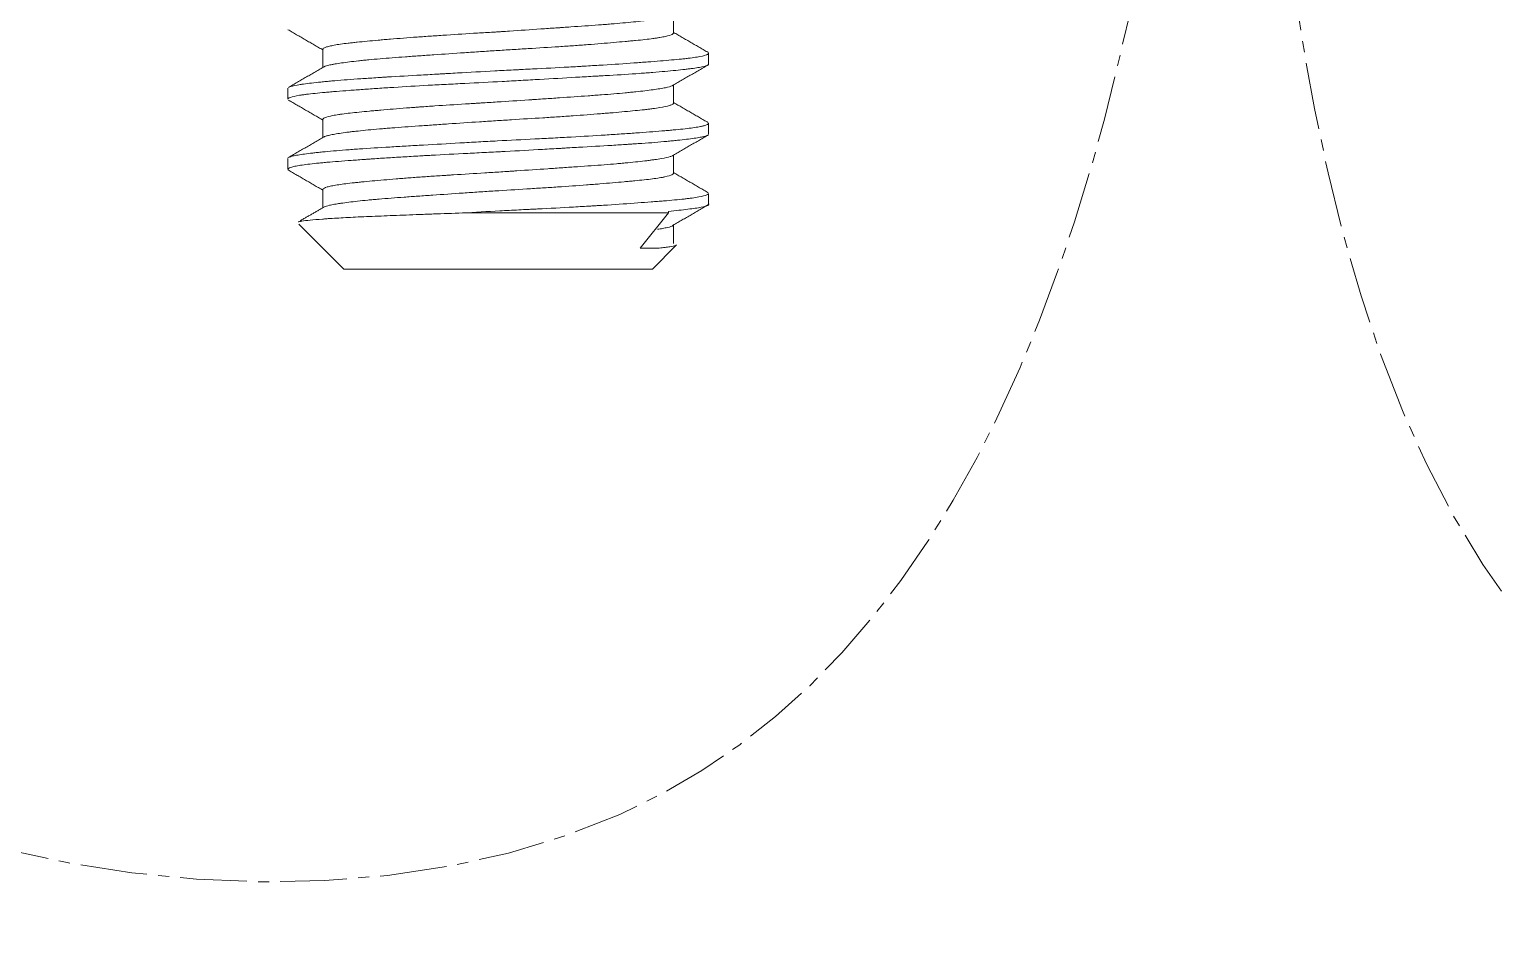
# Model space of a CAD drawing. Header units: millimetres. Extents: x 4812 to 5406, y -1197 to -777.
# Drawn here: x 5112.44 to 5133.38, y -1153.88 to -1140.9 of the extents above; entities that cross this region are included whole.
import ezdxf

# ---------------------------------------------------------------- set-up
doc = ezdxf.new("R2010")
doc.units = ezdxf.units.MM
doc.header["$LTSCALE"] = 0.1
doc.linetypes.add('CENTER2', pattern=[28.575, 19.05, -3.175, 3.175, -3.175])
doc.linetypes.add('CENTERX2', pattern=[101.6, 63.5, -12.7, 12.7, -12.7])
doc.layers.get('0').update_dxf_attribs({"lineweight": 13})
doc.layers.add('CENTER', color=1, linetype='CENTERX2', lineweight=15)

msp = doc.modelspace()

# ---------------------------------------------------------------- linework, layer by layer
at = {"color": 7, "linetype": 'Continuous', "lineweight": 18}
for p, q in [((5121.629, -1140.948), (5121.629, -1140.69)), ((5116.629, -1141.181), (5116.629, -1141.44)), ((5122.129, -1141.392), (5122.129, -1141.237)), ((5116.129, -1141.737), (5116.129, -1141.893)), ((5121.629, -1141.949), (5121.629, -1141.69)), ((5116.629, -1142.181), (5116.629, -1142.44)), ((5122.129, -1142.392), (5122.129, -1142.237)), ((5116.129, -1142.738), (5116.129, -1142.892)), ((5121.629, -1142.948), (5121.629, -1142.69)), ((5116.629, -1143.181), (5116.629, -1143.44)), ((5122.129, -1143.393), (5122.129, -1143.237)), ((5118.619, -1143.515), (5121.557, -1143.515)), ((5121.557, -1143.515), (5121.152, -1144.015)), ((5121.557, -1143.492), (5121.557, -1143.515)), ((5116.287, -1143.673), (5116.929, -1144.315)), ((5121.629, -1143.949), (5121.629, -1143.686)), ((5121.423, -1144.015), (5121.152, -1144.015)), ((5121.329, -1144.315), (5121.663, -1143.981)), ((5116.929, -1144.315), (5121.329, -1144.315))]:
    msp.add_line(p, q, dxfattribs=at)
for points, knots in [([(5121.614, -1140.699), (5121.61, -1140.701), (5121.607, -1140.703), (5121.597, -1140.707), (5121.591, -1140.709), (5121.576, -1140.714), (5121.568, -1140.716), (5121.524, -1140.727), (5121.475, -1140.737), (5121.383, -1140.751), (5121.349, -1140.756), (5121.294, -1140.763), (5121.275, -1140.766), (5121.235, -1140.771), (5121.214, -1140.773), (5121.107, -1140.786), (5121.011, -1140.796), (5120.852, -1140.81), (5120.796, -1140.815), (5120.723, -1140.821), (5120.708, -1140.822), (5120.679, -1140.825), (5120.634, -1140.828), (5120.588, -1140.832), (5120.433, -1140.843), (5120.302, -1140.852), (5120.13, -1140.864), (5120.077, -1140.868), (5120.024, -1140.872), (5119.989, -1140.874), (5119.971, -1140.875), (5119.881, -1140.881), (5119.808, -1140.886), (5119.589, -1140.901), (5119.44, -1140.911), (5119.251, -1140.924), (5119.213, -1140.926), (5119.156, -1140.93), (5119.137, -1140.931), (5119.098, -1140.934), (5119.079, -1140.935), (5118.985, -1140.941), (5118.909, -1140.945), (5118.685, -1140.959), (5118.537, -1140.968), (5118.356, -1140.98), (5118.319, -1140.983), (5118.248, -1140.987), (5118.212, -1140.99), (5118.107, -1140.997), (5118.039, -1141.002), (5117.839, -1141.016), (5117.712, -1141.026), (5117.561, -1141.039), (5117.532, -1141.041), (5117.474, -1141.046), (5117.446, -1141.049), (5117.363, -1141.056), (5117.311, -1141.061), (5117.211, -1141.07), (5117.163, -1141.075), (5117.096, -1141.082), (5117.074, -1141.084), (5117.032, -1141.089), (5117.011, -1141.091), (5116.912, -1141.103), (5116.846, -1141.112), (5116.766, -1141.127), (5116.742, -1141.132), (5116.712, -1141.139), (5116.702, -1141.142), (5116.685, -1141.147), (5116.677, -1141.149), (5116.643, -1141.162), (5116.63, -1141.172), (5116.629, -1141.181)], [0, 0, 0, 0, 0.011275, 0.011275, 0.026271, 0.026271, 0.041266, 0.041266, 0.101247, 0.101247, 0.131237, 0.131237, 0.146232, 0.146232, 0.161227, 0.161227, 0.221208, 0.221208, 0.251199, 0.251199, 0.258696, 0.258696, 0.266194, 0.281189, 0.281189, 0.34117, 0.34117, 0.356165, 0.363663, 0.363663, 0.37116, 0.37116, 0.401151, 0.401151, 0.461131, 0.461131, 0.476127, 0.476127, 0.483624, 0.483624, 0.491122, 0.491122, 0.521112, 0.521112, 0.581093, 0.581093, 0.596088, 0.596088, 0.611083, 0.611083, 0.641074, 0.641074, 0.701055, 0.701055, 0.71605, 0.71605, 0.731045, 0.731045, 0.761035, 0.761035, 0.791026, 0.791026, 0.806021, 0.806021, 0.821016, 0.821016, 0.880997, 0.880997, 0.910987, 0.910987, 0.925983, 0.925983, 0.940978, 0.940978, 1, 1, 1, 1]), ([(5116.647, -1141.429), (5116.663, -1141.421), (5116.69, -1141.413), (5116.74, -1141.402), (5116.757, -1141.398), (5116.776, -1141.395), (5116.789, -1141.392), (5116.796, -1141.391), (5116.831, -1141.385), (5116.862, -1141.38), (5116.965, -1141.366), (5117.045, -1141.356), (5117.159, -1141.343), (5117.183, -1141.341), (5117.22, -1141.337), (5117.232, -1141.336), (5117.257, -1141.333), (5117.27, -1141.332), (5117.334, -1141.326), (5117.388, -1141.321), (5117.556, -1141.307), (5117.676, -1141.297), (5117.838, -1141.286), (5117.871, -1141.283), (5117.938, -1141.279), (5117.971, -1141.276), (5118.073, -1141.269), (5118.142, -1141.264), (5118.353, -1141.25), (5118.499, -1141.24), (5118.724, -1141.225), (5118.8, -1141.219), (5118.951, -1141.209), (5119.026, -1141.204), (5119.177, -1141.195), (5119.253, -1141.19), (5119.366, -1141.183), (5119.404, -1141.181), (5119.48, -1141.176), (5119.518, -1141.174), (5119.706, -1141.162), (5119.852, -1141.153), (5120.065, -1141.139), (5120.135, -1141.134), (5120.238, -1141.127), (5120.273, -1141.124), (5120.34, -1141.119), (5120.373, -1141.117), (5120.537, -1141.104), (5120.659, -1141.094), (5120.83, -1141.079), (5120.885, -1141.074), (5120.951, -1141.068), (5120.964, -1141.067), (5120.99, -1141.065), (5121.028, -1141.061), (5121.065, -1141.058), (5121.183, -1141.046), (5121.265, -1141.037), (5121.354, -1141.025), (5121.38, -1141.021), (5121.404, -1141.018), (5121.42, -1141.015), (5121.427, -1141.014), (5121.464, -1141.008), (5121.49, -1141.003), (5121.559, -1140.988), (5121.591, -1140.978), (5121.615, -1140.966), (5121.618, -1140.963), (5121.624, -1140.958), (5121.627, -1140.956), (5121.629, -1140.951), (5121.629, -1140.949), (5121.629, -1140.947)], [0, 0, 0, 0, 0.054913, 0.054913, 0.069966, 0.077492, 0.077492, 0.085019, 0.085019, 0.115125, 0.115125, 0.175337, 0.175337, 0.190389, 0.190389, 0.197916, 0.197916, 0.205442, 0.205442, 0.235548, 0.235548, 0.29576, 0.29576, 0.310813, 0.310813, 0.325866, 0.325866, 0.355972, 0.355972, 0.416184, 0.416184, 0.44629, 0.44629, 0.476396, 0.476396, 0.506502, 0.506502, 0.521555, 0.521555, 0.536608, 0.536608, 0.59682, 0.59682, 0.626926, 0.626926, 0.641979, 0.641979, 0.657031, 0.657031, 0.717243, 0.717243, 0.747349, 0.747349, 0.754876, 0.754876, 0.762402, 0.777455, 0.777455, 0.837667, 0.837667, 0.85272, 0.860247, 0.860247, 0.867773, 0.867773, 0.897879, 0.897879, 0.958091, 0.958091, 0.973144, 0.973144, 0.988197, 0.988197, 1, 1, 1, 1]), ([(5116.146, -1141.72), (5116.147, -1141.719), (5116.149, -1141.719), (5116.173, -1141.709), (5116.21, -1141.7), (5116.277, -1141.688), (5116.291, -1141.686), (5116.322, -1141.681), (5116.338, -1141.679), (5116.389, -1141.672), (5116.464, -1141.662), (5116.553, -1141.653), (5116.626, -1141.645), (5116.663, -1141.641), (5116.703, -1141.638), (5116.73, -1141.635), (5116.743, -1141.634), (5116.812, -1141.628), (5116.87, -1141.623), (5116.992, -1141.613), (5117.055, -1141.608), (5117.188, -1141.599), (5117.257, -1141.595), (5117.365, -1141.588), (5117.401, -1141.585), (5117.457, -1141.582), (5117.476, -1141.581), (5117.514, -1141.579), (5117.533, -1141.577), (5117.705, -1141.567), (5117.865, -1141.558), (5118.114, -1141.544), (5118.199, -1141.539), (5118.307, -1141.533), (5118.328, -1141.531), (5118.372, -1141.529), (5118.394, -1141.528), (5118.46, -1141.524), (5118.503, -1141.521), (5118.723, -1141.509), (5118.901, -1141.499), (5119.169, -1141.484), (5119.258, -1141.48), (5119.371, -1141.474), (5119.394, -1141.473), (5119.439, -1141.471), (5119.506, -1141.467), (5119.572, -1141.464), (5119.793, -1141.452), (5119.966, -1141.444), (5120.177, -1141.432), (5120.24, -1141.428), (5120.302, -1141.425), (5120.343, -1141.422), (5120.364, -1141.421), (5120.467, -1141.415), (5120.546, -1141.41), (5120.779, -1141.396), (5120.925, -1141.386), (5121.096, -1141.373), (5121.13, -1141.371), (5121.18, -1141.367), (5121.196, -1141.366), (5121.229, -1141.364), (5121.309, -1141.358), (5121.384, -1141.352), (5121.555, -1141.338), (5121.656, -1141.329), (5121.766, -1141.318), (5121.787, -1141.315), (5121.828, -1141.311), (5121.847, -1141.308), (5121.903, -1141.301), (5121.935, -1141.296), (5122.023, -1141.282), (5122.066, -1141.272), (5122.101, -1141.259), (5122.106, -1141.257), (5122.116, -1141.252), (5122.12, -1141.249), (5122.127, -1141.243), (5122.129, -1141.24), (5122.129, -1141.236)], [0, 0, 0, 0, 0.005188, 0.005188, 0.06415, 0.06415, 0.078891, 0.078891, 0.093632, 0.093632, 0.123113, 0.152594, 0.152594, 0.167334, 0.174705, 0.174705, 0.182075, 0.182075, 0.211556, 0.211556, 0.241037, 0.241037, 0.270518, 0.270518, 0.285259, 0.285259, 0.292629, 0.292629, 0.299999, 0.299999, 0.358961, 0.358961, 0.388443, 0.388443, 0.395813, 0.395813, 0.403183, 0.403183, 0.417924, 0.417924, 0.476886, 0.476886, 0.506367, 0.506367, 0.513737, 0.513737, 0.521107, 0.535848, 0.535848, 0.59481, 0.59481, 0.609551, 0.616921, 0.616921, 0.624291, 0.624291, 0.653772, 0.653772, 0.712735, 0.712735, 0.727475, 0.727475, 0.734845, 0.734845, 0.742216, 0.771697, 0.771697, 0.830659, 0.830659, 0.8454, 0.8454, 0.86014, 0.86014, 0.889621, 0.889621, 0.948583, 0.948583, 0.963324, 0.963324, 0.978065, 0.978065, 1, 1, 1, 1]), ([(5122.129, -1141.393), (5122.129, -1141.395), (5122.129, -1141.396), (5122.127, -1141.4), (5122.124, -1141.402), (5122.119, -1141.406), (5122.117, -1141.407), (5122.113, -1141.409), (5122.11, -1141.41), (5122.086, -1141.421), (5122.049, -1141.429), (5121.971, -1141.443), (5121.941, -1141.448), (5121.898, -1141.454), (5121.889, -1141.455), (5121.871, -1141.457), (5121.862, -1141.458), (5121.834, -1141.462), (5121.814, -1141.465), (5121.711, -1141.477), (5121.615, -1141.487), (5121.452, -1141.501), (5121.394, -1141.506), (5121.317, -1141.512), (5121.302, -1141.514), (5121.27, -1141.516), (5121.223, -1141.52), (5121.174, -1141.523), (5121.008, -1141.535), (5120.866, -1141.544), (5120.676, -1141.555), (5120.618, -1141.558), (5120.559, -1141.562), (5120.519, -1141.564), (5120.499, -1141.565), (5120.398, -1141.571), (5120.316, -1141.576), (5120.067, -1141.59), (5119.896, -1141.6), (5119.676, -1141.613), (5119.632, -1141.615), (5119.543, -1141.62), (5119.498, -1141.623), (5119.364, -1141.63), (5119.274, -1141.635), (5119.007, -1141.65), (5118.829, -1141.659), (5118.607, -1141.67), (5118.563, -1141.672), (5118.474, -1141.677), (5118.43, -1141.679), (5118.3, -1141.686), (5118.214, -1141.69), (5117.962, -1141.704), (5117.8, -1141.714), (5117.604, -1141.726), (5117.565, -1141.729), (5117.489, -1141.733), (5117.452, -1141.736), (5117.341, -1141.743), (5117.2, -1141.753), (5117.068, -1141.763), (5116.942, -1141.773), (5116.881, -1141.777), (5116.795, -1141.784), (5116.767, -1141.786), (5116.712, -1141.791), (5116.686, -1141.793), (5116.61, -1141.8), (5116.515, -1141.809), (5116.434, -1141.818), (5116.379, -1141.825), (5116.361, -1141.828), (5116.327, -1141.833), (5116.312, -1141.835), (5116.237, -1141.847), (5116.194, -1141.857), (5116.152, -1141.872), (5116.142, -1141.877), (5116.133, -1141.884), (5116.131, -1141.887), (5116.129, -1141.891), (5116.129, -1141.892), (5116.129, -1141.893)], [0, 0, 0, 0, 0.009353, 0.009353, 0.023609, 0.023609, 0.030737, 0.030737, 0.037865, 0.037865, 0.094891, 0.094891, 0.123404, 0.123404, 0.130532, 0.130532, 0.13766, 0.13766, 0.151917, 0.151917, 0.208942, 0.208942, 0.237455, 0.237455, 0.244583, 0.244583, 0.251711, 0.265968, 0.265968, 0.322993, 0.322993, 0.337249, 0.344378, 0.344378, 0.351506, 0.351506, 0.380019, 0.380019, 0.437044, 0.437044, 0.4513, 0.4513, 0.465557, 0.465557, 0.49407, 0.49407, 0.551095, 0.551095, 0.565352, 0.565352, 0.579608, 0.579608, 0.608121, 0.608121, 0.665146, 0.665146, 0.679403, 0.679403, 0.693659, 0.693659, 0.722172, 0.750684, 0.750684, 0.779197, 0.779197, 0.793454, 0.793454, 0.80771, 0.80771, 0.836223, 0.864736, 0.864736, 0.878992, 0.878992, 0.893248, 0.893248, 0.950274, 0.950274, 0.978787, 0.978787, 0.993043, 0.993043, 1, 1, 1, 1]), ([(5121.615, -1141.699), (5121.613, -1141.699), (5121.611, -1141.7), (5121.591, -1141.71), (5121.558, -1141.719), (5121.501, -1141.731), (5121.489, -1141.734), (5121.463, -1141.738), (5121.449, -1141.741), (5121.405, -1141.748), (5121.372, -1141.753), (5121.266, -1141.767), (5121.184, -1141.777), (5121.066, -1141.79), (5121.041, -1141.792), (5120.992, -1141.797), (5120.966, -1141.8), (5120.888, -1141.807), (5120.834, -1141.812), (5120.72, -1141.821), (5120.662, -1141.826), (5120.57, -1141.833), (5120.523, -1141.836), (5120.475, -1141.84), (5120.443, -1141.842), (5120.427, -1141.843), (5120.279, -1141.854), (5120.143, -1141.863), (5119.932, -1141.878), (5119.86, -1141.883), (5119.75, -1141.89), (5119.713, -1141.893), (5119.658, -1141.897), (5119.639, -1141.898), (5119.602, -1141.9), (5119.583, -1141.902), (5119.415, -1141.913), (5119.264, -1141.923), (5119.038, -1141.937), (5118.944, -1141.943), (5118.849, -1141.949), (5118.812, -1141.952), (5118.793, -1141.953), (5118.736, -1141.956), (5118.699, -1141.958), (5118.513, -1141.97), (5118.368, -1141.979), (5118.157, -1141.993), (5118.087, -1141.998), (5118.002, -1142.004), (5117.985, -1142.006), (5117.951, -1142.008), (5117.901, -1142.012), (5117.852, -1142.015), (5117.691, -1142.028), (5117.57, -1142.038), (5117.43, -1142.05), (5117.402, -1142.053), (5117.348, -1142.058), (5117.321, -1142.06), (5117.244, -1142.067), (5117.195, -1142.072), (5117.057, -1142.086), (5116.976, -1142.095), (5116.889, -1142.107), (5116.873, -1142.109), (5116.841, -1142.114), (5116.826, -1142.116), (5116.783, -1142.124), (5116.758, -1142.128), (5116.693, -1142.143), (5116.662, -1142.153), (5116.641, -1142.166), (5116.637, -1142.168), (5116.632, -1142.173), (5116.63, -1142.176), (5116.629, -1142.179), (5116.629, -1142.18), (5116.629, -1142.181)], [0, 0, 0, 0, 0.005745, 0.005745, 0.065611, 0.065611, 0.080577, 0.080577, 0.095543, 0.095543, 0.125476, 0.125476, 0.185342, 0.185342, 0.200308, 0.200308, 0.215275, 0.215275, 0.245208, 0.245208, 0.275141, 0.275141, 0.290107, 0.29759, 0.29759, 0.305073, 0.305073, 0.364939, 0.364939, 0.394872, 0.394872, 0.409838, 0.409838, 0.417322, 0.417322, 0.424805, 0.424805, 0.484671, 0.484671, 0.514603, 0.522087, 0.522087, 0.52957, 0.52957, 0.544536, 0.544536, 0.604402, 0.604402, 0.634335, 0.634335, 0.641818, 0.641818, 0.649301, 0.664268, 0.664268, 0.724133, 0.724133, 0.7391, 0.7391, 0.754066, 0.754066, 0.783999, 0.783999, 0.843865, 0.843865, 0.858831, 0.858831, 0.873798, 0.873798, 0.903731, 0.903731, 0.963596, 0.963596, 0.978563, 0.978563, 0.993529, 0.993529, 1, 1, 1, 1]), ([(5116.641, -1142.433), (5116.648, -1142.428), (5116.659, -1142.423), (5116.677, -1142.418), (5116.681, -1142.416), (5116.689, -1142.414), (5116.693, -1142.413), (5116.707, -1142.409), (5116.716, -1142.407), (5116.748, -1142.4), (5116.772, -1142.395), (5116.855, -1142.381), (5116.922, -1142.371), (5117.013, -1142.36), (5117.023, -1142.359), (5117.044, -1142.356), (5117.075, -1142.352), (5117.109, -1142.349), (5117.177, -1142.341), (5117.225, -1142.336), (5117.327, -1142.326), (5117.38, -1142.321), (5117.464, -1142.314), (5117.492, -1142.312), (5117.551, -1142.307), (5117.581, -1142.305), (5117.733, -1142.293), (5117.861, -1142.284), (5118.063, -1142.27), (5118.132, -1142.265), (5118.238, -1142.258), (5118.274, -1142.255), (5118.346, -1142.25), (5118.383, -1142.248), (5118.565, -1142.235), (5118.713, -1142.225), (5118.939, -1142.21), (5119.015, -1142.205), (5119.13, -1142.198), (5119.168, -1142.195), (5119.244, -1142.191), (5119.282, -1142.188), (5119.472, -1142.176), (5119.621, -1142.167), (5119.804, -1142.156), (5119.841, -1142.153), (5119.913, -1142.149), (5119.95, -1142.146), (5120.058, -1142.139), (5120.128, -1142.134), (5120.333, -1142.12), (5120.464, -1142.11), (5120.618, -1142.097), (5120.648, -1142.095), (5120.693, -1142.091), (5120.708, -1142.09), (5120.738, -1142.087), (5120.752, -1142.086), (5120.824, -1142.08), (5120.879, -1142.075), (5121.037, -1142.061), (5121.131, -1142.051), (5121.226, -1142.041), (5121.236, -1142.04), (5121.257, -1142.037), (5121.267, -1142.036), (5121.296, -1142.033), (5121.315, -1142.03), (5121.369, -1142.023), (5121.401, -1142.018), (5121.49, -1142.004), (5121.536, -1141.994), (5121.578, -1141.981), (5121.585, -1141.979), (5121.598, -1141.974), (5121.604, -1141.971), (5121.618, -1141.964), (5121.625, -1141.959), (5121.629, -1141.952), (5121.629, -1141.949), (5121.629, -1141.947)], [0, 0, 0, 0, 0.030115, 0.030115, 0.037584, 0.037584, 0.045053, 0.045053, 0.059991, 0.059991, 0.089867, 0.089867, 0.149618, 0.149618, 0.157087, 0.157087, 0.164556, 0.179494, 0.179494, 0.20937, 0.20937, 0.239245, 0.239245, 0.254183, 0.254183, 0.269121, 0.269121, 0.328872, 0.328872, 0.358748, 0.358748, 0.373686, 0.373686, 0.388624, 0.388624, 0.448375, 0.448375, 0.478251, 0.478251, 0.493189, 0.493189, 0.508127, 0.508127, 0.567878, 0.567878, 0.582816, 0.582816, 0.597754, 0.597754, 0.62763, 0.62763, 0.687381, 0.687381, 0.702319, 0.702319, 0.709788, 0.709788, 0.717257, 0.717257, 0.747132, 0.747132, 0.806884, 0.806884, 0.814353, 0.814353, 0.821822, 0.821822, 0.83676, 0.83676, 0.866635, 0.866635, 0.926387, 0.926387, 0.941325, 0.941325, 0.956262, 0.956262, 0.986138, 0.986138, 1, 1, 1, 1]), ([(5116.139, -1142.724), (5116.143, -1142.721), (5116.149, -1142.719), (5116.159, -1142.715), (5116.162, -1142.714), (5116.169, -1142.711), (5116.173, -1142.71), (5116.185, -1142.707), (5116.194, -1142.705), (5116.224, -1142.698), (5116.247, -1142.693), (5116.33, -1142.68), (5116.399, -1142.67), (5116.495, -1142.659), (5116.506, -1142.658), (5116.528, -1142.655), (5116.562, -1142.652), (5116.598, -1142.648), (5116.672, -1142.641), (5116.777, -1142.631), (5116.894, -1142.621), (5116.986, -1142.614), (5117.018, -1142.611), (5117.083, -1142.606), (5117.116, -1142.604), (5117.286, -1142.593), (5117.43, -1142.584), (5117.659, -1142.57), (5117.738, -1142.565), (5117.859, -1142.558), (5117.9, -1142.556), (5117.982, -1142.551), (5118.024, -1142.549), (5118.235, -1142.537), (5118.407, -1142.527), (5118.67, -1142.512), (5118.759, -1142.507), (5118.893, -1142.499), (5118.938, -1142.497), (5119.028, -1142.492), (5119.073, -1142.49), (5119.298, -1142.478), (5119.476, -1142.469), (5119.739, -1142.455), (5119.827, -1142.451), (5119.957, -1142.444), (5120.001, -1142.441), (5120.087, -1142.437), (5120.129, -1142.435), (5120.339, -1142.423), (5120.5, -1142.413), (5120.731, -1142.399), (5120.806, -1142.394), (5120.917, -1142.386), (5120.953, -1142.384), (5121.023, -1142.379), (5121.058, -1142.376), (5121.159, -1142.369), (5121.224, -1142.364), (5121.348, -1142.355), (5121.407, -1142.35), (5121.491, -1142.343), (5121.519, -1142.341), (5121.572, -1142.336), (5121.598, -1142.334), (5121.673, -1142.327), (5121.72, -1142.323), (5121.848, -1142.309), (5121.919, -1142.299), (5121.99, -1142.287), (5122.003, -1142.285), (5122.022, -1142.281), (5122.028, -1142.28), (5122.039, -1142.277), (5122.066, -1142.271), (5122.103, -1142.26), (5122.12, -1142.25), (5122.128, -1142.242), (5122.129, -1142.239), (5122.129, -1142.236)], [0, 0, 0, 0, 0.016853, 0.016853, 0.024168, 0.024168, 0.031483, 0.031483, 0.046114, 0.046114, 0.075374, 0.075374, 0.133894, 0.133894, 0.14121, 0.14121, 0.148525, 0.163155, 0.163155, 0.192415, 0.221675, 0.221675, 0.236305, 0.236305, 0.250936, 0.250936, 0.309456, 0.309456, 0.338716, 0.338716, 0.353347, 0.353347, 0.367977, 0.367977, 0.426497, 0.426497, 0.455758, 0.455758, 0.470388, 0.470388, 0.485018, 0.485018, 0.543538, 0.543538, 0.572799, 0.572799, 0.587429, 0.587429, 0.602059, 0.602059, 0.660579, 0.660579, 0.68984, 0.68984, 0.70447, 0.70447, 0.7191, 0.7191, 0.74836, 0.74836, 0.777621, 0.777621, 0.792251, 0.792251, 0.806881, 0.806881, 0.836141, 0.836141, 0.894662, 0.894662, 0.909292, 0.909292, 0.916607, 0.916607, 0.923922, 0.953182, 0.982443, 0.982443, 1, 1, 1, 1]), ([(5122.12, -1142.405), (5122.118, -1142.407), (5122.107, -1142.412), (5122.09, -1142.418), (5122.064, -1142.425), (5122.055, -1142.427), (5122.033, -1142.432), (5122.022, -1142.434), (5121.959, -1142.446), (5121.894, -1142.455), (5121.774, -1142.469), (5121.731, -1142.474), (5121.672, -1142.48), (5121.66, -1142.482), (5121.635, -1142.484), (5121.598, -1142.488), (5121.559, -1142.492), (5121.478, -1142.499), (5121.422, -1142.504), (5121.303, -1142.514), (5121.24, -1142.518), (5121.142, -1142.525), (5121.092, -1142.529), (5121.04, -1142.532), (5121.005, -1142.535), (5120.987, -1142.536), (5120.898, -1142.542), (5120.825, -1142.546), (5120.599, -1142.56), (5120.441, -1142.569), (5120.234, -1142.581), (5120.192, -1142.583), (5120.129, -1142.587), (5120.107, -1142.588), (5120.064, -1142.591), (5119.957, -1142.597), (5119.849, -1142.603), (5119.588, -1142.618), (5119.411, -1142.628), (5119.208, -1142.639), (5119.186, -1142.64), (5119.141, -1142.642), (5119.118, -1142.644), (5119.05, -1142.647), (5119.005, -1142.65), (5118.871, -1142.656), (5118.782, -1142.661), (5118.518, -1142.674), (5118.344, -1142.683), (5118.151, -1142.694), (5118.13, -1142.695), (5118.088, -1142.697), (5118.024, -1142.701), (5117.962, -1142.704), (5117.839, -1142.712), (5117.679, -1142.721), (5117.527, -1142.731), (5117.416, -1142.738), (5117.361, -1142.742), (5117.307, -1142.746), (5117.271, -1142.748), (5117.254, -1142.75), (5117.166, -1142.756), (5117.099, -1142.761), (5116.971, -1142.77), (5116.91, -1142.775), (5116.794, -1142.784), (5116.739, -1142.789), (5116.661, -1142.795), (5116.636, -1142.798), (5116.587, -1142.802), (5116.563, -1142.805), (5116.449, -1142.816), (5116.373, -1142.825), (5116.281, -1142.84), (5116.254, -1142.845), (5116.219, -1142.852), (5116.209, -1142.855), (5116.189, -1142.86), (5116.181, -1142.862), (5116.144, -1142.874), (5116.13, -1142.884), (5116.129, -1142.893)], [0, 0, 0, 0, 0.008427, 0.037687, 0.037687, 0.052317, 0.052317, 0.066947, 0.066947, 0.125468, 0.125468, 0.154728, 0.154728, 0.162043, 0.162043, 0.169358, 0.183988, 0.183988, 0.213249, 0.213249, 0.242509, 0.242509, 0.257139, 0.264454, 0.264454, 0.271769, 0.271769, 0.30103, 0.30103, 0.35955, 0.35955, 0.37418, 0.37418, 0.381495, 0.381495, 0.38881, 0.418071, 0.418071, 0.476591, 0.476591, 0.483906, 0.483906, 0.491221, 0.491221, 0.505852, 0.505852, 0.535112, 0.535112, 0.593632, 0.593632, 0.600947, 0.600947, 0.608263, 0.622893, 0.622893, 0.652153, 0.681413, 0.681413, 0.696043, 0.703359, 0.703359, 0.710674, 0.710674, 0.739934, 0.739934, 0.769194, 0.769194, 0.798454, 0.798454, 0.813085, 0.813085, 0.827715, 0.827715, 0.886235, 0.886235, 0.915496, 0.915496, 0.930126, 0.930126, 0.944756, 0.944756, 1, 1, 1, 1]), ([(5121.617, -1142.697), (5121.617, -1142.697), (5121.616, -1142.698), (5121.612, -1142.7), (5121.607, -1142.703), (5121.596, -1142.707), (5121.589, -1142.71), (5121.552, -1142.721), (5121.51, -1142.73), (5121.427, -1142.745), (5121.396, -1142.749), (5121.344, -1142.757), (5121.326, -1142.759), (5121.289, -1142.764), (5121.27, -1142.767), (5121.169, -1142.779), (5121.078, -1142.789), (5120.951, -1142.801), (5120.925, -1142.804), (5120.872, -1142.809), (5120.844, -1142.811), (5120.76, -1142.818), (5120.701, -1142.823), (5120.521, -1142.837), (5120.393, -1142.846), (5120.224, -1142.858), (5120.19, -1142.86), (5120.121, -1142.865), (5120.085, -1142.867), (5119.979, -1142.875), (5119.908, -1142.88), (5119.691, -1142.894), (5119.543, -1142.904), (5119.374, -1142.916), (5119.355, -1142.917), (5119.317, -1142.92), (5119.298, -1142.921), (5119.241, -1142.925), (5119.203, -1142.927), (5119.089, -1142.934), (5119.014, -1142.939), (5118.788, -1142.953), (5118.639, -1142.962), (5118.474, -1142.973), (5118.455, -1142.974), (5118.419, -1142.976), (5118.364, -1142.98), (5118.31, -1142.983), (5118.204, -1142.99), (5118.064, -1143), (5117.931, -1143.009), (5117.833, -1143.017), (5117.785, -1143.021), (5117.737, -1143.024), (5117.706, -1143.027), (5117.69, -1143.028), (5117.551, -1143.04), (5117.437, -1143.049), (5117.28, -1143.064), (5117.23, -1143.068), (5117.158, -1143.075), (5117.135, -1143.078), (5117.09, -1143.082), (5117.068, -1143.085), (5116.963, -1143.096), (5116.891, -1143.106), (5116.802, -1143.12), (5116.776, -1143.125), (5116.74, -1143.132), (5116.729, -1143.135), (5116.709, -1143.14), (5116.7, -1143.142), (5116.658, -1143.155), (5116.638, -1143.165), (5116.63, -1143.177), (5116.629, -1143.179), (5116.629, -1143.182)], [0, 0, 0, 0, 0.002145, 0.002145, 0.017055, 0.017055, 0.031964, 0.031964, 0.091601, 0.091601, 0.12142, 0.12142, 0.136329, 0.136329, 0.151239, 0.151239, 0.210876, 0.210876, 0.225785, 0.225785, 0.240695, 0.240695, 0.270513, 0.270513, 0.330151, 0.330151, 0.34506, 0.34506, 0.359969, 0.359969, 0.389788, 0.389788, 0.449425, 0.449425, 0.45688, 0.45688, 0.464334, 0.464334, 0.479244, 0.479244, 0.509062, 0.509062, 0.5687, 0.5687, 0.576154, 0.576154, 0.583609, 0.598518, 0.598518, 0.628337, 0.658156, 0.658156, 0.673065, 0.68052, 0.68052, 0.687974, 0.687974, 0.747611, 0.747611, 0.77743, 0.77743, 0.792339, 0.792339, 0.807249, 0.807249, 0.866886, 0.866886, 0.896705, 0.896705, 0.911614, 0.911614, 0.926523, 0.926523, 0.986161, 0.986161, 1, 1, 1, 1]), ([(5116.648, -1143.429), (5116.664, -1143.421), (5116.689, -1143.413), (5116.744, -1143.401), (5116.768, -1143.396), (5116.809, -1143.389), (5116.824, -1143.386), (5116.847, -1143.383), (5116.855, -1143.382), (5116.871, -1143.379), (5116.879, -1143.378), (5116.955, -1143.367), (5117.034, -1143.357), (5117.17, -1143.342), (5117.218, -1143.337), (5117.294, -1143.329), (5117.321, -1143.327), (5117.374, -1143.322), (5117.402, -1143.32), (5117.541, -1143.308), (5117.661, -1143.299), (5117.853, -1143.285), (5117.919, -1143.28), (5118.021, -1143.273), (5118.056, -1143.27), (5118.125, -1143.266), (5118.16, -1143.263), (5118.336, -1143.251), (5118.48, -1143.241), (5118.666, -1143.228), (5118.704, -1143.226), (5118.779, -1143.221), (5118.817, -1143.218), (5118.931, -1143.211), (5119.007, -1143.206), (5119.234, -1143.191), (5119.385, -1143.182), (5119.573, -1143.17), (5119.61, -1143.168), (5119.685, -1143.163), (5119.722, -1143.161), (5119.833, -1143.154), (5119.905, -1143.149), (5120.119, -1143.135), (5120.256, -1143.125), (5120.421, -1143.113), (5120.454, -1143.11), (5120.518, -1143.105), (5120.549, -1143.103), (5120.642, -1143.095), (5120.702, -1143.09), (5120.816, -1143.08), (5120.871, -1143.076), (5120.95, -1143.068), (5120.989, -1143.065), (5121.027, -1143.061), (5121.051, -1143.059), (5121.064, -1143.058), (5121.172, -1143.047), (5121.255, -1143.038), (5121.363, -1143.024), (5121.396, -1143.019), (5121.441, -1143.012), (5121.456, -1143.009), (5121.476, -1143.006), (5121.482, -1143.004), (5121.495, -1143.002), (5121.501, -1143.001), (5121.554, -1142.99), (5121.587, -1142.98), (5121.617, -1142.964), (5121.624, -1142.959), (5121.628, -1142.952), (5121.629, -1142.95), (5121.629, -1142.947)], [0, 0, 0, 0, 0.050676, 0.050676, 0.08084, 0.08084, 0.095922, 0.095922, 0.103463, 0.103463, 0.111004, 0.111004, 0.171333, 0.171333, 0.201497, 0.201497, 0.216579, 0.216579, 0.231661, 0.231661, 0.291989, 0.291989, 0.322153, 0.322153, 0.337235, 0.337235, 0.352317, 0.352317, 0.412645, 0.412645, 0.427727, 0.427727, 0.44281, 0.44281, 0.472974, 0.472974, 0.533302, 0.533302, 0.548384, 0.548384, 0.563466, 0.563466, 0.59363, 0.59363, 0.653958, 0.653958, 0.66904, 0.66904, 0.684122, 0.684122, 0.714287, 0.714287, 0.744451, 0.744451, 0.759533, 0.767074, 0.767074, 0.774615, 0.774615, 0.834943, 0.834943, 0.865107, 0.865107, 0.880189, 0.880189, 0.88773, 0.88773, 0.895271, 0.895271, 0.9556, 0.9556, 0.985764, 0.985764, 1, 1, 1, 1]), ([(5118.619, -1143.515), (5118.797, -1143.505), (5118.975, -1143.495), (5119.243, -1143.481), (5119.332, -1143.476), (5119.466, -1143.469), (5119.511, -1143.467), (5119.578, -1143.463), (5119.6, -1143.462), (5119.645, -1143.46), (5119.667, -1143.459), (5119.866, -1143.449), (5120.038, -1143.44), (5120.288, -1143.426), (5120.37, -1143.421), (5120.471, -1143.415), (5120.491, -1143.414), (5120.531, -1143.411), (5120.551, -1143.41), (5120.61, -1143.406), (5120.649, -1143.404), (5120.841, -1143.392), (5120.984, -1143.382), (5121.185, -1143.367), (5121.249, -1143.362), (5121.327, -1143.356), (5121.342, -1143.355), (5121.372, -1143.353), (5121.417, -1143.349), (5121.46, -1143.346), (5121.598, -1143.334), (5121.696, -1143.325), (5121.8, -1143.314), (5121.831, -1143.31), (5121.859, -1143.307), (5121.877, -1143.304), (5121.886, -1143.303), (5121.93, -1143.297), (5121.961, -1143.292), (5122.042, -1143.278), (5122.081, -1143.268), (5122.11, -1143.255), (5122.115, -1143.253), (5122.122, -1143.248), (5122.125, -1143.245), (5122.128, -1143.241), (5122.129, -1143.238), (5122.129, -1143.236)], [0, 0, 0, 0, 0.102796, 0.102796, 0.154194, 0.154194, 0.179893, 0.179893, 0.192743, 0.192743, 0.205592, 0.205592, 0.308388, 0.308388, 0.359786, 0.359786, 0.372636, 0.372636, 0.385485, 0.385485, 0.411184, 0.411184, 0.51398, 0.51398, 0.565378, 0.565378, 0.578228, 0.578228, 0.591077, 0.616776, 0.616776, 0.719572, 0.719572, 0.745271, 0.758121, 0.758121, 0.770971, 0.770971, 0.822369, 0.822369, 0.925165, 0.925165, 0.950864, 0.950864, 0.976563, 0.976563, 1, 1, 1, 1]), ([(5122.129, -1143.392), (5122.129, -1143.393), (5122.129, -1143.393), (5122.129, -1143.395), (5122.128, -1143.398), (5122.124, -1143.402), (5122.121, -1143.405), (5122.101, -1143.416), (5122.069, -1143.425), (5122.01, -1143.436), (5121.997, -1143.439), (5121.969, -1143.443), (5121.954, -1143.446), (5121.907, -1143.453), (5121.872, -1143.457), (5121.755, -1143.472), (5121.663, -1143.482), (5121.557, -1143.492)], [0, 0, 0, 0, 0.005684, 0.005684, 0.076707, 0.076707, 0.147729, 0.147729, 0.431819, 0.431819, 0.502842, 0.502842, 0.573865, 0.573865, 0.71591, 0.71591, 1, 1, 1, 1]), ([(5116.276, -1143.644), (5116.281, -1143.643), (5116.286, -1143.641), (5116.299, -1143.638), (5116.304, -1143.637), (5116.316, -1143.634), (5116.323, -1143.633), (5116.36, -1143.627), (5116.4, -1143.622), (5116.498, -1143.613), (5116.556, -1143.608), (5116.642, -1143.601), (5116.66, -1143.6), (5116.696, -1143.597), (5116.752, -1143.593), (5116.813, -1143.59), (5116.941, -1143.582), (5117.033, -1143.577), (5117.185, -1143.57), (5117.237, -1143.568), (5117.346, -1143.563), (5117.402, -1143.561), (5117.574, -1143.554), (5117.693, -1143.549), (5117.88, -1143.542), (5117.944, -1143.54), (5118.041, -1143.536), (5118.074, -1143.535), (5118.14, -1143.532), (5118.174, -1143.531), (5118.341, -1143.525), (5118.479, -1143.52), (5118.619, -1143.515)], [0, 0, 0, 0, 0.043439, 0.043439, 0.071573, 0.071573, 0.099707, 0.099707, 0.212244, 0.212244, 0.32478, 0.32478, 0.352914, 0.352914, 0.381048, 0.437317, 0.437317, 0.549853, 0.549853, 0.606122, 0.606122, 0.66239, 0.66239, 0.774927, 0.774927, 0.831195, 0.831195, 0.859329, 0.859329, 0.887463, 0.887463, 1, 1, 1, 1]), ([(5121.628, -1143.686), (5121.627, -1143.689), (5121.625, -1143.692), (5121.608, -1143.704), (5121.582, -1143.713), (5121.532, -1143.725), (5121.521, -1143.727), (5121.498, -1143.732), (5121.486, -1143.734), (5121.451, -1143.74), (5121.427, -1143.744), (5121.401, -1143.748)], [0, 0, 0, 0, 0.146379, 0.146379, 0.592829, 0.592829, 0.704441, 0.704441, 0.816053, 0.816053, 1, 1, 1, 1]), ([(5121.423, -1144.015), (5121.454, -1144.012), (5121.482, -1144.009), (5121.52, -1144.005), (5121.532, -1144.003), (5121.555, -1144), (5121.565, -1143.999), (5121.615, -1143.991), (5121.642, -1143.985), (5121.665, -1143.977), (5121.669, -1143.975), (5121.672, -1143.972)], [0, 0, 0, 0, 0.206312, 0.206312, 0.309467, 0.309467, 0.412623, 0.412623, 0.825246, 0.825246, 1, 1, 1, 1])]:
    msp.add_open_spline(points, degree=3, knots=knots, dxfattribs=at)
for points in [[(5116.131, -1140.901), (5116.38, -1141.045), (5116.629, -1141.19)], [(5122.127, -1141.228), (5121.878, -1141.084), (5121.629, -1140.94)], [(5116.652, -1141.426), (5116.395, -1141.576), (5116.138, -1141.725)], [(5121.608, -1141.702), (5121.866, -1141.552), (5122.124, -1141.403)], [(5116.138, -1141.905), (5116.384, -1142.047), (5116.629, -1142.19)], [(5122.122, -1142.226), (5121.876, -1142.083), (5121.629, -1141.94)], [(5116.646, -1142.43), (5116.388, -1142.579), (5116.131, -1142.729)], [(5121.612, -1142.7), (5121.87, -1142.55), (5122.127, -1142.401)], [(5116.133, -1142.902), (5116.381, -1143.046), (5116.629, -1143.19)], [(5122.125, -1143.227), (5121.877, -1143.083), (5121.629, -1142.939)], [(5116.653, -1143.426), (5116.479, -1143.527), (5116.304, -1143.628)], [(5121.624, -1143.689), (5121.88, -1143.541), (5122.136, -1143.392)]]:
    msp.add_open_spline(points, degree=2, dxfattribs=at)
at = {"layer": 'CENTER', "color": 1, "linetype": 'CENTER2', "ltscale": 0.5}
for points in [[(5077.771, -1125.729, 0), (5082.577, -1109.163, 0), (5094.557, -1105.989, 0), (5107.168, -1150.321, 0), (5120.862, -1152.093, 0), (5129.397, -1131.194, 0), (5130.092, -1114.515)], [(5180.355, -1125.729, 0), (5175.549, -1109.163, 0), (5163.569, -1105.989, 0), (5150.958, -1150.321, 0), (5137.264, -1152.093, 0), (5130.031, -1125.07, 0), (5130.092, -1114.515)]]:
    msp.add_spline(points, degree=3, dxfattribs=at)

doc.saveas('drawing.dxf')
